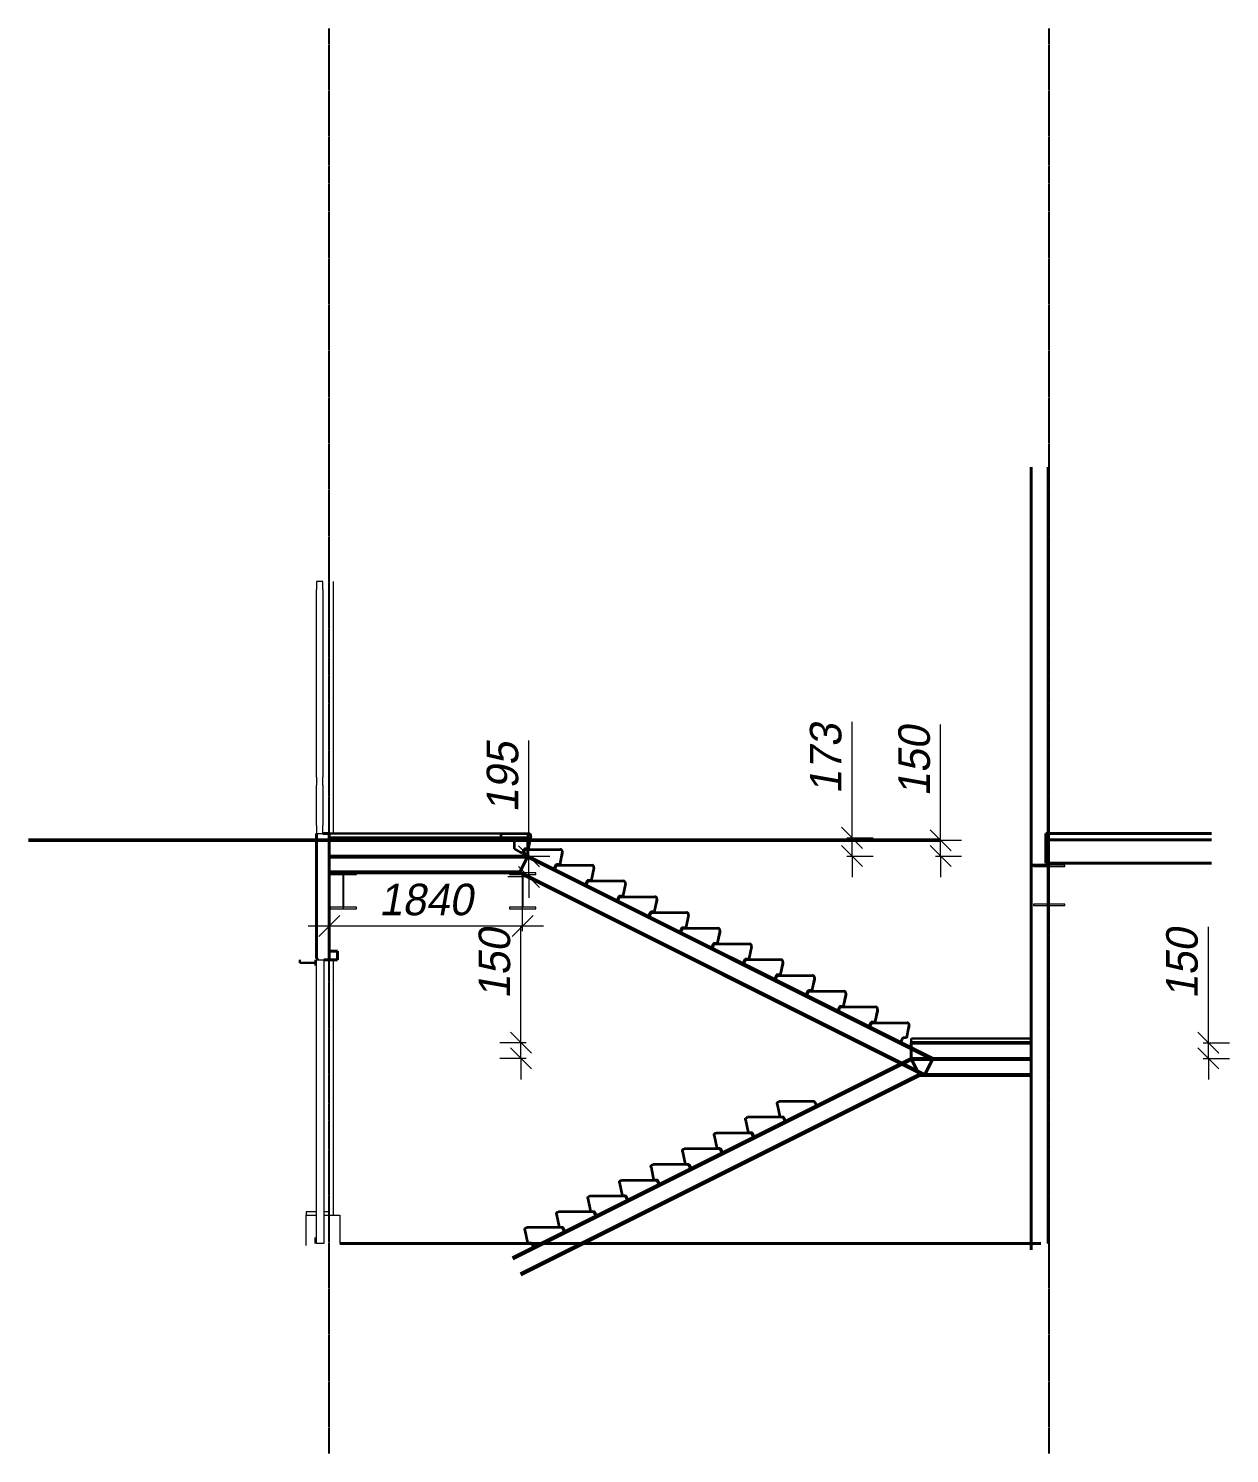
# Model space of a CAD drawing. Header units: millimetres. Extents: x 1117013 to 3394463, y -717780 to -102922.
# Drawn here: x 1172987 to 1184414, y -661688 to -648124 of the extents above; entities that cross this region are included whole.
import ezdxf

# ---------------------------------------------------------------- set-up
doc = ezdxf.new("R2010")
doc.units = ezdxf.units.MM
doc.linetypes.add('ADSK_Линия сетки', pattern=[21, 12, -3, 3, -3])
doc.linetypes.add('CENTERX2', pattern=[4, 2.5, -0.5, 0.5, -0.5])
for name, color, linetype, lineweight in [('_ Окна', 7, 'Continuous', 30), ('Двери', 7, 'Continuous', 18), ('Каркас', 7, 'Continuous', 18), ('Лестницы', 7, 'Continuous', 18), ('Несущие колонны', 7, 'Continuous', 18), ('Окна', 7, 'Continuous', 18), ('Перекрытие', 7, 'Continuous', 18), ('Размер', 104, 'Continuous', 15), ('размеры', 7, 'Continuous', 50), ('СО_10_лестница', 150, 'Continuous', 50), ('спецификация', 14, 'Continuous', 30), ('Стены', 7, 'Continuous', 18), ('Стены внутренние', 7, 'Continuous', 18), ('Стены наружные', 7, 'Continuous', 18)]:
    doc.layers.add(name, color=color, linetype=linetype, lineweight=lineweight)
doc.layers.add('Оси', color=1, linetype='CENTERX2')
doc.styles.add('Mipgost', font='mipgost.ttf', dxfattribs={"oblique": 10})
doc.dimstyles.new('стандарт 100', dxfattribs={"dimscale": 100, "dimtxt": 3, "dimasz": 2, "dimexe": 2, "dimexo": 0.5, "dimgap": 1, "dimtad": 1, "dimdec": 0, "dimtxsty": 'Mipgost', "dimblk": 'OBLIQUE', "dimcen": 2.5, "dimdle": 2, "dimclre": 256, "dimadec": 0, "dimazin": 0, "dimtfac": 1, "dimtdec": 0, "dimtmove": 0, "dimatfit": 3, "dimldrblk": 'OBLIQUE', "dimfxl": 0.5, "dimlwd": 9, "dimlwe": 9, "dimarcsym": 0})

# ---------------------------------------------------------------- blocks, each defined once
blk = doc.blocks.new('___Двутавр типа Ш _СТО АСЧМ 20-93__ Балка - 35Ш2-1101853-Узел 0')
at = {"layer": 'Каркас'}
for p, q in [((255, 3600), (5, 3600)), ((255, 3600), (5, 3600)), ((5, 3600), (5, 3586)), ((5, 3586), (126, 3586)), ((126, 3586), (126, 3274)), ((130, 3260), (130, 3600)), ((135, 3274), (135, 3586)), ((135, 3586), (255, 3586)), ((255, 3586), (255, 3600)), ((126, 3274), (5, 3274)), ((5, 3274), (5, 3260)), ((5, 3260), (255, 3260)), ((5, 3260), (255, 3260)), ((255, 3274), (135, 3274)), ((255, 3260), (255, 3274))]:
    blk.add_line(p, q, dxfattribs=at)
blk = doc.blocks.new('ADSK_Балка_Труба_ГОСТ 30245-2003 - 80x80x5-1059783-Узел 0')
at = {"layer": 'Каркас', "lineweight": 40}
for p, q in [((0, 2780), (80, 2780)), ((0, 2780), (0, 2700)), ((80, 2780), (80, 2700)), ((0, 2700), (80, 2700))]:
    blk.add_line(p, q, dxfattribs=at)
blk = doc.blocks.new('___Двутавр типа Ш _СТО АСЧМ 20-93__ Балка - 40Ш1-1101920-Узел 0')
at = {"layer": 'Каркас'}
for p, q in [((7000, 3600), (6701, 3600)), ((7000, 3600), (6701, 3600)), ((6701, 3600), (6701, 3588)), ((6701, 3588), (6845, 3588)), ((6845, 3588), (6845, 3230)), ((6850, 3217), (6850, 3600)), ((6855, 3230), (6855, 3588)), ((6855, 3588), (7000, 3588)), ((7000, 3588), (7000, 3600)), ((6845, 3230), (6701, 3230)), ((6701, 3230), (6701, 3217)), ((6701, 3217), (7000, 3217)), ((6701, 3217), (7000, 3217)), ((7000, 3230), (6855, 3230)), ((7000, 3217), (7000, 3230))]:
    blk.add_line(p, q, dxfattribs=at)
blk = doc.blocks.new('rehau_окно_однопольное_фрамуга_сверху - 1060х1760 _створка и глухое_-V16-Узел 0')
at = {"layer": 'Окна'}
for p, q in [((-60, 6300), (-120, 6300)), ((-120, 6300), (-120, 6224)), ((-60, 6224), (-60, 6300)), ((-120, 4438), (-120, 6224)), ((-60, 6224), (-60, 4438)), ((-120, 4438), (-120, 4362)), ((-120, 3976), (-120, 4362)), ((-60, 4362), (-60, 4438)), ((-60, 4362), (-60, 3976)), ((-120, 3976), (-120, 3900)), ((-60, 3900), (-60, 3976)), ((-120, 3900), (-60, 3900))]:
    blk.add_line(p, q, dxfattribs=at)
blk = doc.blocks.new('SK_Дверь_2 - ДСН Л-995574-Узел 0')
at = {"layer": 'Двери'}
for p, q in [((-120, 2700), (-50, 2700)), ((-120, 0), (-120, 2700)), ((-50, 2700), (-50, 0)), ((-50, 0), (-120, 0))]:
    blk.add_line(p, q, dxfattribs=at)
blk = doc.blocks.new('SK_Окно_Откос - 30_Низ-1075544-Узел 0')
at = {"layer": '_ Окна'}
for p, q in [((-280, 2700), (-280, 2670)), ((-280, 2670), (-130, 2670)), ((-130, 2700), (-130, 2645)), ((-130, 55), (-130, 0))]:
    blk.add_line(p, q, dxfattribs=at)
blk = doc.blocks.new('A$C193924F6')
at = {"layer": 'СО_10_лестница', "lineweight": 35}
for p, q in [((-240, 364), (-258, 327)), ((-258, 327), (36, 180)), ((-234, 367), (92, 367)), ((92, 367), (98, 367)), ((117, 343), (92, 222)), ((55, 219), (36, 180)), ((92, 222), (61, 222))]:
    blk.add_line(p, q, dxfattribs=at)
for centre, radius, start, end in [((-234, 361), 6, 90, 153.4349), ((98, 347), 20, 348.3106, 90), ((61, 216), 6, 90, 153.4349)]:
    blk.add_arc(centre, radius, start, end, dxfattribs=at)
blk = doc.blocks.new('_Oblique')
at = {"color": 0, "linetype": 'ByBlock', "lineweight": -2}
blk.add_line((-0.5, -0.5), (0.5, 0.5), dxfattribs=at)
blk = doc.blocks.new('*D285')
at = {"layer": 'Defpoints', "color": 0, "lineweight": 50, "ltscale": 100, "transparency": 16777216}
for p in [(1181385, -657778), (1184214, -657778), (1181382, -657928)]:
    blk.add_point(p, dxfattribs=at)
at = {"layer": 'Размер', "color": 0, "lineweight": 9, "ltscale": 100, "transparency": 16777216}
for p, q in [((1184214, -657778), (1184214, -656675)), ((1184214, -657928), (1184214, -657778)), ((1184214, -657928), (1184214, -658128))]:
    blk.add_line(p, q, dxfattribs=at)
at = {"layer": 'Размер', "lineweight": 9, "ltscale": 100, "transparency": 16777216}
for p, q in [((1184164, -657778), (1184414, -657778)), ((1184164, -657928), (1184414, -657928))]:
    blk.add_line(p, q, dxfattribs=at)
at = {"layer": 'Размер', "color": 0, "lineweight": 9, "ltscale": 100, "transparency": 16777216, "xscale": 200, "yscale": 200, "zscale": 200}
for p, rotation in [((1184214, -657778), 270), ((1184214, -657928), 90)]:
    blk.add_blockref('_Oblique', p, dxfattribs=dict(at, rotation=rotation))
at = {"layer": 'Размер', "color": 0, "ltscale": 100, "transparency": 16777216, "insert": (1183964, -657027), "char_height": 300, "attachment_point": 5, "rotation": 90, "style": 'Mipgost'}
blk.add_mtext('150', dxfattribs=at)
blk = doc.blocks.new('*D286')
at = {"layer": 'Defpoints', "color": 0, "lineweight": 50, "ltscale": 100, "transparency": 16777216}
for p in [(1177672, -657778), (1181338, -657778), (1181385, -657928)]:
    blk.add_point(p, dxfattribs=at)
at = {"layer": 'размеры', "color": 0, "lineweight": 9, "ltscale": 100, "transparency": 16777216}
for p, q in [((1177672, -657778), (1177672, -656675)), ((1177672, -657928), (1177672, -657778)), ((1177672, -657928), (1177672, -658128))]:
    blk.add_line(p, q, dxfattribs=at)
at = {"layer": 'размеры', "lineweight": 9, "ltscale": 100, "transparency": 16777216}
for p, q in [((1177722, -657778), (1177472, -657778)), ((1177722, -657928), (1177472, -657928))]:
    blk.add_line(p, q, dxfattribs=at)
at = {"layer": 'размеры', "color": 0, "lineweight": 9, "ltscale": 100, "transparency": 16777216, "xscale": 200, "yscale": 200, "zscale": 200}
for p, rotation in [((1177672, -657778), 270), ((1177672, -657928), 90)]:
    blk.add_blockref('_Oblique', p, dxfattribs=dict(at, rotation=rotation))
at = {"layer": 'размеры', "color": 0, "ltscale": 100, "transparency": 16777216, "insert": (1177422, -657027), "char_height": 300, "attachment_point": 5, "rotation": 90, "style": 'Mipgost'}
blk.add_mtext('150', dxfattribs=at)
blk = doc.blocks.new('*D287')
at = {"layer": 'Defpoints', "color": 0, "lineweight": 50, "ltscale": 100, "transparency": 16777216}
for p in [(1177656, -655851), (1181666, -655851), (1177656, -656001)]:
    blk.add_point(p, dxfattribs=at)
at = {"layer": 'размеры', "color": 0, "lineweight": 9, "ltscale": 100, "transparency": 16777216}
for p, q in [((1181666, -655851), (1181666, -654749)), ((1181666, -656001), (1181666, -655851)), ((1181666, -656001), (1181666, -656201))]:
    blk.add_line(p, q, dxfattribs=at)
at = {"layer": 'размеры', "lineweight": 9, "ltscale": 100, "transparency": 16777216}
for p, q in [((1181616, -655851), (1181866, -655851)), ((1181616, -656001), (1181866, -656001))]:
    blk.add_line(p, q, dxfattribs=at)
at = {"layer": 'размеры', "color": 0, "lineweight": 9, "ltscale": 100, "transparency": 16777216, "xscale": 200, "yscale": 200, "zscale": 200}
for p, rotation in [((1181666, -655851), 270), ((1181666, -656001), 90)]:
    blk.add_blockref('_Oblique', p, dxfattribs=dict(at, rotation=rotation))
at = {"layer": 'размеры', "color": 0, "ltscale": 100, "transparency": 16777216, "insert": (1181416, -655100), "char_height": 300, "attachment_point": 5, "rotation": 90, "style": 'Mipgost'}
blk.add_mtext('150', dxfattribs=at)
blk = doc.blocks.new('*D288')
at = {"layer": 'Defpoints', "color": 0, "lineweight": 50, "ltscale": 100, "transparency": 16777216}
for p in [(1177738, -655828), (1180824, -655828), (1177738, -656001)]:
    blk.add_point(p, dxfattribs=at)
at = {"layer": 'размеры', "color": 0, "lineweight": 9, "ltscale": 100, "transparency": 16777216}
for p, q in [((1180824, -655828), (1180824, -654725)), ((1180824, -656001), (1180824, -655828)), ((1180824, -656001), (1180824, -656201))]:
    blk.add_line(p, q, dxfattribs=at)
at = {"layer": 'размеры', "lineweight": 9, "ltscale": 100, "transparency": 16777216}
for p, q in [((1180774, -655828), (1181024, -655828)), ((1180774, -656001), (1181024, -656001))]:
    blk.add_line(p, q, dxfattribs=at)
at = {"layer": 'размеры', "color": 0, "lineweight": 9, "ltscale": 100, "transparency": 16777216, "xscale": 200, "yscale": 200, "zscale": 200}
for p, rotation in [((1180824, -655828), 270), ((1180824, -656001), 90)]:
    blk.add_blockref('_Oblique', p, dxfattribs=dict(at, rotation=rotation))
at = {"layer": 'размеры', "color": 0, "ltscale": 100, "transparency": 16777216, "insert": (1180574, -655077), "char_height": 300, "attachment_point": 5, "rotation": 90, "style": 'Mipgost'}
blk.add_mtext('173', dxfattribs=at)
blk = doc.blocks.new('A$C40EC451F')
at = {"layer": 'размеры', "color": 1, "lineweight": 35, "true_color": 0xff0000}
for p, q in [((-419, 149), (-159, 149)), ((-419, 149), (-419, 89)), ((-159, 149), (-154, 149)), ((-419, 89), (-299, 89)), ((-299, 89), (-289, 79)), ((-289, 4), (-289, 79)), ((-215, -38), (-289, 4)), ((-196, 0), (-215, -38)), ((-159, 4), (-190, 4)), ((-134, 125), (-159, 4))]:
    blk.add_line(p, q, dxfattribs=at)
for centre, radius, start, end in [((-154, 129), 20, 348.3106, 90), ((-190, -2), 6, 90, 153.4349)]:
    blk.add_arc(centre, radius, start, end, dxfattribs=at)
blk = doc.blocks.new('*D289')
at = {"layer": 'Defpoints', "color": 0, "lineweight": 50, "ltscale": 100, "transparency": 16777216}
for p in [(1177688, -656667), (1175848, -660437), (1177688, -660437)]:
    blk.add_point(p, dxfattribs=at)
at = {"layer": 'размеры', "lineweight": 9, "ltscale": 100, "transparency": 16777216}
for p, q in [((1175848, -656717), (1175848, -656467)), ((1177688, -656717), (1177688, -656467))]:
    blk.add_line(p, q, dxfattribs=at)
at = {"layer": 'размеры', "color": 0, "lineweight": 9, "ltscale": 100, "transparency": 16777216}
blk.add_line((1175648, -656667), (1177888, -656667), dxfattribs=at)
at = {"layer": 'размеры', "color": 0, "lineweight": 9, "ltscale": 100, "transparency": 16777216, "xscale": 200, "yscale": 200, "zscale": 200, "rotation": 180}
blk.add_blockref('_Oblique', (1175848, -656667), dxfattribs=at)
at = {"layer": 'размеры', "color": 0, "lineweight": 9, "ltscale": 100, "transparency": 16777216, "xscale": 200, "yscale": 200, "zscale": 200}
blk.add_blockref('_Oblique', (1177688, -656667), dxfattribs=at)
at = {"layer": 'размеры', "color": 0, "ltscale": 100, "transparency": 16777216, "insert": (1176768, -656417), "char_height": 300, "attachment_point": 5, "style": 'Mipgost'}
blk.add_mtext('1840', dxfattribs=at)
blk = doc.blocks.new('*D290')
at = {"layer": 'Defpoints', "color": 0, "lineweight": 50, "ltscale": 100, "transparency": 16777216}
for p in [(1177744, -656004), (1177749, -656004), (1177754, -656200)]:
    blk.add_point(p, dxfattribs=at)
at = {"layer": 'размеры', "color": 0, "lineweight": 9, "ltscale": 100, "transparency": 16777216}
for p, q in [((1177749, -656004), (1177749, -654902)), ((1177749, -656200), (1177749, -656004)), ((1177749, -656200), (1177749, -656400))]:
    blk.add_line(p, q, dxfattribs=at)
at = {"layer": 'размеры', "lineweight": 9, "ltscale": 100, "transparency": 16777216}
for p, q in [((1177749, -656004), (1177949, -656004)), ((1177749, -656200), (1177549, -656200))]:
    blk.add_line(p, q, dxfattribs=at)
at = {"layer": 'размеры', "color": 0, "lineweight": 9, "ltscale": 100, "transparency": 16777216, "xscale": 200, "yscale": 200, "zscale": 200}
for p, rotation in [((1177749, -656004), 270), ((1177749, -656200), 90)]:
    blk.add_blockref('_Oblique', p, dxfattribs=dict(at, rotation=rotation))
at = {"layer": 'размеры', "color": 0, "ltscale": 100, "transparency": 16777216, "insert": (1177499, -655253), "char_height": 300, "attachment_point": 5, "rotation": 90, "style": 'Mipgost'}
blk.add_mtext('195', dxfattribs=at)

msp = doc.modelspace()

# ---------------------------------------------------------------- linework, layer by layer
at = {"layer": 'Лестницы', "lineweight": 30}
for p, q in [((1175848.3225, -655788.0821), (1175848.3225, -655828.0821)), ((1177708.3225, -655938.0821), (1177688.9729, -655976.7813)), ((1177688.9729, -655976.7813), (1177984.1338, -656124.3618)), ((1178038.3225, -655938.0821), (1177708.3225, -655938.0821)), ((1178041.5744, -656083.0821), (1178067.4941, -655975.0833)), ((1177984.1338, -656124.3618), (1178004.7737, -656083.0821)), ((1178008.3225, -656088.0821), (1177988.9729, -656126.7813)), ((1177988.9729, -656126.7813), (1178284.1338, -656274.3618)), ((1178004.7737, -656083.0821), (1178041.5744, -656083.0821)), ((1178338.3225, -656088.0821), (1178008.3225, -656088.0821)), ((1178341.5744, -656233.0821), (1178367.4941, -656125.0833)), ((1178284.1338, -656274.3618), (1178304.7737, -656233.0821)), ((1178308.3225, -656238.0821), (1178288.9729, -656276.7813)), ((1178288.9729, -656276.7813), (1178584.1338, -656424.3618)), ((1178304.7737, -656233.0821), (1178341.5744, -656233.0821)), ((1178638.3225, -656238.0821), (1178308.3225, -656238.0821)), ((1178641.5744, -656383.0821), (1178667.4941, -656275.0833)), ((1178584.1338, -656424.3618), (1178604.7737, -656383.0821)), ((1178608.3225, -656388.0821), (1178588.9729, -656426.7813)), ((1178588.9729, -656426.7813), (1178884.1338, -656574.3618)), ((1178604.7737, -656383.0821), (1178641.5744, -656383.0821)), ((1178938.3225, -656388.0821), (1178608.3225, -656388.0821)), ((1178941.5744, -656533.0821), (1178967.4941, -656425.0833)), ((1178884.1338, -656574.3618), (1178904.7737, -656533.0821)), ((1178908.3225, -656538.0821), (1178888.9729, -656576.7813)), ((1178888.9729, -656576.7813), (1179184.1338, -656724.3618)), ((1178904.7737, -656533.0821), (1178941.5744, -656533.0821)), ((1179238.3225, -656538.0821), (1178908.3225, -656538.0821)), ((1179241.5744, -656683.0821), (1179267.4941, -656575.0833)), ((1179184.1338, -656724.3618), (1179204.7737, -656683.0821)), ((1179208.3225, -656688.0821), (1179188.9729, -656726.7813)), ((1179188.9729, -656726.7813), (1179484.1338, -656874.3618)), ((1179204.7737, -656683.0821), (1179241.5744, -656683.0821)), ((1179538.3225, -656688.0821), (1179208.3225, -656688.0821)), ((1179541.5744, -656833.0821), (1179567.4941, -656725.0833)), ((1179484.1338, -656874.3618), (1179504.7737, -656833.0821)), ((1179508.3225, -656838.0821), (1179488.9729, -656876.7813)), ((1179488.9729, -656876.7813), (1179784.1338, -657024.3618)), ((1179504.7737, -656833.0821), (1179541.5744, -656833.0821)), ((1179838.3225, -656838.0821), (1179508.3225, -656838.0821)), ((1179841.5744, -656983.0821), (1179867.4941, -656875.0833)), ((1179784.1338, -657024.3618), (1179804.7737, -656983.0821)), ((1179808.3225, -656988.0821), (1179788.9729, -657026.7813)), ((1179804.7737, -656983.0821), (1179841.5744, -656983.0821)), ((1180138.3225, -656988.0821), (1179808.3225, -656988.0821)), ((1179788.9729, -657026.7813), (1180084.1338, -657174.3618)), ((1180084.1338, -657174.3618), (1180104.7737, -657133.0821)), ((1180108.3225, -657138.0821), (1180088.9729, -657176.7813)), ((1180104.7737, -657133.0821), (1180141.5744, -657133.0821)), ((1180438.3225, -657138.0821), (1180108.3225, -657138.0821)), ((1180141.5744, -657133.0821), (1180167.4941, -657025.0833)), ((1180088.9729, -657176.7813), (1180384.1338, -657324.3618)), ((1180384.1338, -657324.3618), (1180404.7737, -657283.0821)), ((1180408.3225, -657288.0821), (1180388.9729, -657326.7813)), ((1180404.7737, -657283.0821), (1180441.5744, -657283.0821)), ((1180738.3225, -657288.0821), (1180408.3225, -657288.0821)), ((1180441.5744, -657283.0821), (1180467.4941, -657175.0833)), ((1180388.9729, -657326.7813), (1180684.1338, -657474.3618)), ((1180741.5744, -657433.0821), (1180767.4941, -657325.0833)), ((1180684.1338, -657474.3618), (1180704.7737, -657433.0821)), ((1180708.3225, -657438.0821), (1180688.9729, -657476.7813)), ((1180688.9729, -657476.7813), (1180984.1338, -657624.3618)), ((1180704.7737, -657433.0821), (1180741.5744, -657433.0821)), ((1181038.3225, -657438.0821), (1180708.3225, -657438.0821)), ((1181041.5744, -657583.0821), (1181067.4941, -657475.0833)), ((1180984.1338, -657624.3618), (1181004.7737, -657583.0821)), ((1181008.3225, -657588.0821), (1180988.9729, -657626.7813)), ((1180988.9729, -657626.7813), (1181284.1338, -657774.3618)), ((1181004.7737, -657583.0821), (1181041.5744, -657583.0821)), ((1181338.3225, -657588.0821), (1181008.3225, -657588.0821)), ((1181341.5744, -657733.0821), (1181367.4941, -657625.0833)), ((1181284.1338, -657774.3618), (1181304.7737, -657733.0821)), ((1181304.7737, -657733.0821), (1181341.5744, -657733.0821)), ((1181385.0706, -657778.0821), (1182528.3225, -657778.0821))]:
    msp.add_line(p, q, dxfattribs=at)
at = {"layer": 'Лестницы', "lineweight": 40}
for p, q in [((1177738.3225, -655828.0821), (1175848.3225, -655828.0821)), ((1175848.3225, -655828.0821), (1175848.3225, -656028.0821)), ((1177738.3225, -656001.4561), (1177738.3225, -655828.0821)), ((1181385.0706, -657928.0821), (1181385.0706, -657778.0821))]:
    msp.add_line(p, q, dxfattribs=at)
at = {"layer": 'Лестницы'}
for p, q in [((1178038.3225, -656088.0821), (1178038.3225, -656083.0821)), ((1178338.3225, -656238.0821), (1178338.3225, -656233.0821)), ((1178638.3225, -656388.0821), (1178638.3225, -656383.0821)), ((1178938.3225, -656538.0821), (1178938.3225, -656533.0821)), ((1179238.3225, -656688.0821), (1179238.3225, -656683.0821)), ((1179538.3225, -656838.0821), (1179538.3225, -656833.0821)), ((1179838.3225, -656988.0821), (1179838.3225, -656983.0821)), ((1180138.3225, -657138.0821), (1180138.3225, -657133.0821)), ((1180438.3225, -657288.0821), (1180438.3225, -657283.0821)), ((1180738.3225, -657438.0821), (1180738.3225, -657433.0821)), ((1181038.3225, -657588.0821), (1181038.3225, -657583.0821)), ((1180109.1509, -658375.0833), (1180135.0706, -658483.0821)), ((1180468.3225, -658338.0821), (1180138.3225, -658338.0821)), ((1180435.0706, -658333.0821), (1180471.8713, -658333.0821)), ((1180438.3225, -658333.0821), (1180438.3225, -658338.0821)), ((1180487.6721, -658376.7813), (1180468.3225, -658338.0821)), ((1180471.8713, -658333.0821), (1180492.5111, -658374.3618)), ((1180168.3225, -658488.0821), (1179838.3225, -658488.0821)), ((1180135.0706, -658483.0821), (1180171.8713, -658483.0821)), ((1180138.3225, -658483.0821), (1180138.3225, -658488.0821)), ((1180187.6721, -658526.7813), (1180168.3225, -658488.0821)), ((1180171.8713, -658483.0821), (1180192.5111, -658524.3618)), ((1180192.5111, -658524.3618), (1180487.6721, -658376.7813)), ((1179868.3225, -658638.0821), (1179538.3225, -658638.0821)), ((1179809.1509, -658525.0833), (1179835.0706, -658633.0821)), ((1179835.0706, -658633.0821), (1179871.8713, -658633.0821)), ((1179838.3225, -658633.0821), (1179838.3225, -658638.0821)), ((1179887.6721, -658676.7813), (1179868.3225, -658638.0821)), ((1179871.8713, -658633.0821), (1179892.5111, -658674.3618)), ((1179892.5111, -658674.3618), (1180187.6721, -658526.7813)), ((1179509.1509, -658675.0833), (1179535.0706, -658783.0821)), ((1179535.0706, -658783.0821), (1179571.8713, -658783.0821)), ((1179538.3225, -658783.0821), (1179538.3225, -658788.0821)), ((1179571.8713, -658783.0821), (1179592.5111, -658824.3618)), ((1179592.5111, -658824.3618), (1179887.6721, -658676.7813)), ((1179209.1509, -658825.0833), (1179235.0706, -658933.0821)), ((1179568.3225, -658788.0821), (1179238.3225, -658788.0821)), ((1179292.5111, -658974.3618), (1179587.6721, -658826.7813)), ((1179587.6721, -658826.7813), (1179568.3225, -658788.0821)), ((1178909.1509, -658975.0833), (1178935.0706, -659083.0821)), ((1179268.3225, -658938.0821), (1178938.3225, -658938.0821)), ((1178992.5111, -659124.3618), (1179287.6721, -658976.7813)), ((1179235.0706, -658933.0821), (1179271.8713, -658933.0821)), ((1179238.3225, -658933.0821), (1179238.3225, -658938.0821)), ((1179287.6721, -658976.7813), (1179268.3225, -658938.0821)), ((1179271.8713, -658933.0821), (1179292.5111, -658974.3618)), ((1178609.1509, -659125.0833), (1178635.0706, -659233.0821)), ((1178968.3225, -659088.0821), (1178638.3225, -659088.0821)), ((1178692.5111, -659274.3618), (1178987.6721, -659126.7813)), ((1178935.0706, -659083.0821), (1178971.8713, -659083.0821)), ((1178938.3225, -659083.0821), (1178938.3225, -659088.0821)), ((1178987.6721, -659126.7813), (1178968.3225, -659088.0821)), ((1178971.8713, -659083.0821), (1178992.5111, -659124.3618)), ((1178309.1509, -659275.0833), (1178335.0706, -659383.0821)), ((1178668.3225, -659238.0821), (1178338.3225, -659238.0821)), ((1178392.5111, -659424.3618), (1178687.6721, -659276.7813)), ((1178635.0706, -659233.0821), (1178671.8713, -659233.0821)), ((1178638.3225, -659233.0821), (1178638.3225, -659238.0821)), ((1178687.6721, -659276.7813), (1178668.3225, -659238.0821)), ((1178671.8713, -659233.0821), (1178692.5111, -659274.3618)), ((1178009.1509, -659425.0833), (1178035.0706, -659533.0821)), ((1178368.3225, -659388.0821), (1178038.3225, -659388.0821)), ((1178092.5111, -659574.3618), (1178387.6721, -659426.7813)), ((1178335.0706, -659383.0821), (1178371.8713, -659383.0821)), ((1178338.3225, -659383.0821), (1178338.3225, -659388.0821)), ((1178387.6721, -659426.7813), (1178368.3225, -659388.0821)), ((1178371.8713, -659383.0821), (1178392.5111, -659424.3618)), ((1177709.1509, -659575.0833), (1177735.0706, -659683.0821)), ((1178068.3225, -659538.0821), (1177738.3225, -659538.0821)), ((1177865.0706, -659688.0821), (1178087.6721, -659576.7813)), ((1178035.0706, -659533.0821), (1178071.8713, -659533.0821)), ((1178038.3225, -659533.0821), (1178038.3225, -659538.0821)), ((1178087.6721, -659576.7813), (1178068.3225, -659538.0821)), ((1178071.8713, -659533.0821), (1178092.5111, -659574.3618))]:
    msp.add_line(p, q, dxfattribs=at)
at = {"layer": 'Лестницы', "lineweight": 30}
for centre in [(1178038.3225, -655968.0821), (1178338.3225, -656118.0821), (1178638.3225, -656268.0821), (1178938.3225, -656418.0821), (1179238.3225, -656568.0821), (1179538.3225, -656718.0821), (1179838.3225, -656868.0821), (1180138.3225, -657018.0821), (1180438.3225, -657168.0821), (1180738.3225, -657318.0821), (1181038.3225, -657468.0821), (1181338.3225, -657618.0821)]:
    msp.add_arc(centre, 30, 346.50426672, 90, dxfattribs=at)
at = {"layer": 'Лестницы'}
for centre in [(1180138.3225, -658368.0821), (1179838.3225, -658518.0821), (1179538.3225, -658668.0821), (1179238.3225, -658818.0821), (1178938.3225, -658968.0821), (1178638.3225, -659118.0821), (1178338.3225, -659268.0821), (1178038.3225, -659418.0821), (1177738.3225, -659568.0821)]:
    msp.add_arc(centre, 30, 90, 193.49573328, dxfattribs=at)
at = {"layer": 'Несущие колонны'}
for p, q in [((1175888.3225, -655788.0821), (1175888.3225, -653388.0821)), ((1175888.3225, -659418.0821), (1175888.3225, -656988.0821))]:
    msp.add_line(p, q, dxfattribs=at)
at = {"layer": 'Оси', "linetype": 'ADSK_Линия сетки'}
for p, q in [((1175848.3225, -661688.0821), (1175848.3225, -648124.4952)), ((1182698.3225, -661688.0821), (1182698.3225, -648124.4952))]:
    msp.add_line(p, q, dxfattribs=at)
at = {"layer": 'Перекрытие', "lineweight": 40}
for p, q in [((1182668.3225, -655788.0821), (1182668.3225, -656068.0821)), ((1184243.1142, -655788.0821), (1182668.3225, -655788.0821)), ((1184243.1142, -655848.0821), (1182668.3225, -655848.0821)), ((1182668.3225, -656068.0821), (1184243.1142, -656068.0821)), ((1182618.3225, -659688.0821), (1175948.3225, -659688.0821))]:
    msp.add_line(p, q, dxfattribs=at)
at = {"layer": 'размеры', "color": 1, "ltscale": 100, "true_color": 0xff0000}
for p, q in [((1181666.0164, -655851.4561), (1172987.107, -655851.4561)), ((1181385.0706, -657778.0821), (1182528.3225, -657778.0821))]:
    msp.add_line(p, q, dxfattribs=at)
at = {"layer": 'размеры', "color": 116, "lineweight": 40, "ltscale": 100, "true_color": 0x136734}
for p, q in [((1177738.3225, -656001.4561), (1175848.3225, -656001.4561)), ((1177733.3225, -656011.4561), (1175848.3225, -656011.4561)), ((1177738.3225, -656001.4561), (1177657.824, -656162.453)), ((1181587.1023, -657937.0263), (1177733.8503, -656010.4004)), ((1181591.5744, -657928.0821), (1177738.3225, -656001.4561)), ((1177662.8277, -656152.4456), (1175848.3225, -656152.453)), ((1177657.824, -656162.453), (1175848.3225, -656162.453)), ((1181511.0759, -658089.079), (1177657.824, -656162.453)), ((1181513.5181, -658079.1197), (1177662.2962, -656153.5087)), ((1181385.0706, -657928.0821), (1177591.2959, -659824.9694)), ((1181389.5427, -657937.0263), (1177595.7681, -659833.9137)), ((1181465.569, -658089.079), (1181385.0706, -657928.0821)), ((1181385.0706, -657928.0821), (1182528.3225, -657928.0821)), ((1181390.0706, -657938.0821), (1182528.3225, -657938.0821)), ((1181511.0759, -658089.079), (1181591.5744, -657928.0821)), ((1181461.0969, -658080.1347), (1177667.3222, -659977.022)), ((1181465.569, -658089.079), (1177671.7944, -659985.9663)), ((1181460.5905, -658079.1218), (1182528.3225, -658079.079)), ((1181465.569, -658089.079), (1182528.3225, -658089.079))]:
    msp.add_line(p, q, dxfattribs=at)
at = {"layer": 'спецификация'}
for p, q in [((1177738.3225, -655788.0821), (1175848.3225, -655788.0821)), ((1177738.3225, -655828.0821), (1177738.3225, -655788.0821)), ((1175848.3225, -655828.0821), (1177738.3225, -655828.0821)), ((1181385.0706, -657778.0821), (1181385.0706, -657738.0821)), ((1182528.3225, -657738.0821), (1181387.432, -657738.0821))]:
    msp.add_line(p, q, dxfattribs=at)
at = {"layer": 'Стены', "lineweight": 9}
for p, q in [((1175728.3225, -659388.0821), (1175628.3225, -659388.0821)), ((1175628.3225, -659388.0821), (1175628.3225, -659418.0821)), ((1175728.3225, -659418.0821), (1175728.3225, -659418.0821))]:
    msp.add_line(p, q, dxfattribs=at)
at = {"layer": 'Стены'}
for p, q in [((1175628.3225, -659418.0821), (1175728.3225, -659418.0821)), ((1175628.3225, -659708.0821), (1175628.3225, -659418.0821)), ((1175798.3225, -659418.0821), (1175948.3225, -659418.0821)), ((1175948.3225, -659418.0821), (1175948.3225, -659688.0821))]:
    msp.add_line(p, q, dxfattribs=at)
at = {"layer": 'Стены внутренние', "lineweight": 40}
for p, q in [((1182528.3225, -652299.1323), (1182528.3225, -659748.0821)), ((1182688.3225, -659688.0821), (1182688.3225, -652299.1323)), ((1182688.3225, -656088.0821), (1182528.3225, -656088.0821))]:
    msp.add_line(p, q, dxfattribs=at)
at = {"layer": 'Стены наружные'}
for p, q in [((1175848.3225, -653388.0821), (1175848.3225, -655788.0821)), ((1175848.3225, -656988.0821), (1175848.3225, -659388.0821)), ((1175848.3225, -659388.0821), (1175798.3225, -659388.0821))]:
    msp.add_line(p, q, dxfattribs=at)
at = {"layer": 'Стены наружные', "lineweight": 40}
for p, q in [((1175728.3225, -655788.0821), (1175728.3225, -656978.0821)), ((1175848.3225, -655788.0821), (1175788.3225, -655788.0821)), ((1175848.3225, -656988.0821), (1175848.3225, -655788.0821)), ((1175728.3225, -656978.0821), (1175738.3225, -656978.0821)), ((1175738.3225, -656978.0821), (1175738.3225, -656988.0821)), ((1175798.3225, -656988.0821), (1175848.3225, -656988.0821))]:
    msp.add_line(p, q, dxfattribs=at)

# ---------------------------------------------------------------- block references
at = {"layer": '_ Окна'}
msp.add_blockref('SK_Окно_Откос - 30_Низ-1075544-Узел 0', (1175848.3225, -659688.0821), dxfattribs=at)
at = {"layer": 'Двери'}
msp.add_blockref('SK_Дверь_2 - ДСН Л-995574-Узел 0', (1175848.3225, -659688.0821), dxfattribs=at)
at = {"layer": 'Каркас'}
for name, p in [('___Двутавр типа Ш _СТО АСЧМ 20-93__ Балка - 35Ш2-1101853-Узел 0', (1175852.8225, -659762.453)), ('___Двутавр типа Ш _СТО АСЧМ 20-93__ Балка - 35Ш2-1101853-Узел 0', (1177558.3225, -659762.453)), ('___Двутавр типа Ш _СТО АСЧМ 20-93__ Балка - 40Ш1-1101920-Узел 0', (1175848.3225, -659688.0821))]:
    msp.add_blockref(name, p, dxfattribs=at)
at = {"layer": 'Каркас', "lineweight": 40}
msp.add_blockref('ADSK_Балка_Труба_ГОСТ 30245-2003 - 80x80x5-1059783-Узел 0', (1175848.3225, -659688.0821), dxfattribs=at)
at = {"layer": 'Окна'}
msp.add_blockref('rehau_окно_однопольное_фрамуга_сверху - 1060х1760 _створка и глухое_-V16-Узел 0', (1175848.3225, -659688.0821), dxfattribs=at)
at = {"layer": 'размеры', "color": 1, "true_color": 0xff0000}
for name, p in [('A$C40EC451F', (1177900.5405, -655936.3706)), ('A$C193924F6', (1177949.1494, -656305.1334)), ('A$C193924F6', (1178249.1494, -656455.1334)), ('A$C193924F6', (1178549.1494, -656605.1334)), ('A$C193924F6', (1178849.1494, -656755.1334)), ('A$C193924F6', (1179149.1494, -656905.1334)), ('A$C193924F6', (1179449.1494, -657055.1334)), ('A$C193924F6', (1179749.1494, -657205.1334)), ('A$C193924F6', (1180047.9884, -657354.5529)), ('A$C193924F6', (1180347.9884, -657504.5529)), ('A$C193924F6', (1180647.9884, -657654.5529)), ('A$C193924F6', (1180947.9884, -657804.5529)), ('A$C193924F6', (1181247.9884, -657954.5529))]:
    msp.add_blockref(name, p, dxfattribs=at)
at = {"layer": 'размеры', "color": 1, "true_color": 0xff0000, "xscale": -1}
for p in [(1180227.216, -658705.2732), (1179927.216, -658855.2732), (1179627.216, -659005.2732), (1179327.216, -659155.2732), (1179027.216, -659305.2732), (1178727.216, -659455.2732), (1178427.216, -659605.2732), (1178127.216, -659755.2732), (1177827.216, -659905.2732)]:
    msp.add_blockref('A$C193924F6', p, dxfattribs=at)

# ---------------------------------------------------------------- dimensions: what is measured, and where the dimension line sits
at = {"layer": 'Размер', "color": 1, "ltscale": 100}
dim = msp.add_linear_dim(base=(1184214.4671, -657778.0821), p1=(1181382.1173, -657928.0821), p2=(1181385.0706, -657778.0821), angle=90, dimstyle='стандарт 100', override={"dimfxlon": 1, "dimarcsym": 1}, dxfattribs=at)
dim.commit()
dim.dimension.update_dxf_attribs({"geometry": '*D285', "text_midpoint": (1183964.4671, -657026.633)})
at = {"layer": 'размеры', "color": 1, "ltscale": 100, "true_color": 0xff0000}
for p1, p2, distance, picture, middle in [((1177655.5767, -656001.4561), (1177655.5767, -655851.4561), -4010.4397, '*D287', (1181416.0164, -655100.0071)), ((1177738.3225, -656001.4561), (1177738.3225, -655828.0821), -3085.2485, '*D288', (1180573.5709, -655076.7402)), ((1175848.3225, -660437.211), (1177688.3225, -660437.211), 3770.6052, '*D289', (1176768.3225, -656416.6058))]:
    dim = msp.add_aligned_dim(p1=p1, p2=p2, distance=distance, dimstyle='стандарт 100', override={"dimfxlon": 1, "dimarcsym": 1}, dxfattribs=at)
    dim.commit()
    dim.dimension.update_dxf_attribs({"geometry": picture, "text_midpoint": middle})
dim = msp.add_linear_dim(base=(1177749.3686, -656004.2254), p1=(1177754.4193, -656199.5703), p2=(1177743.8609, -656004.2254), angle=90, dimstyle='стандарт 100', override={"dimfxlon": 1, "dimarcsym": 1}, dxfattribs=at)
dim.commit()
dim.dimension.update_dxf_attribs({"geometry": '*D290', "text_midpoint": (1177499.3686, -655252.8834)})
dim = msp.add_linear_dim(base=(1177671.6644, -657778.0821), p1=(1181385.0706, -657928.0821), p2=(1181338.3225, -657778.0821), angle=90, dimstyle='стандарт 100', override={"dimfxlon": 1, "dimarcsym": 1}, dxfattribs=at)
dim.commit()
dim.dimension.update_dxf_attribs({"geometry": '*D286', "text_midpoint": (1177671.6644, -657026.633), "dimtype": 160})

doc.saveas('drawing.dxf')
